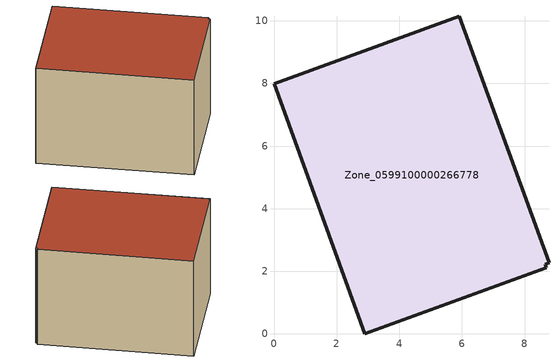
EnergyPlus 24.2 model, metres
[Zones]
Zone_0599100000266778
 floor ground (C_G): 8.78,2.27 8.66,2.22 8.7,2.12 2.9,0 0,7.99 5.91,10.15 z3.83
 wall outside (C_F): 8.78,2.27 5.91,10.15 0,7.99 2.9,0 8.7,2.12 8.66,2.22 8.78,2.27 z3.83:9.78
 roof outside (C_R): 8.66,2.22 8.78,2.27 5.91,10.15 0,7.99 2.9,0 8.7,2.12 z9.78
[BUILDING]
Pand.0599100000266778: North Axis=0; Terrain=City; Loads Convergence Tolerance Value=0.04; Temperature Convergence Tolerance Value=0.4; Solar Distribution=FullExterior; Maximum Number of Warmup Days=25; Minimum Number of Warmup Days=1
[Site:Location]
Rotterdam.The.Hague.AP_ZH_NLD Design_Conditions: Latitude=51.96; Longitude=4.45; Time Zone=1; Elevation=-4.5
[SITE:GROUNDTEMPERATURE:BUILDINGSURFACE]
18, 18, 18, 18, 18, 18, 18, 18, 18, 18, 18, 18
[MATERIAL] Thermal Absorptance=0.9; Solar Absorptance=0.7; Visible Absorptance=0.7
Name | Roughness | Thickness | Conductivity | Density | Specific Heat
G.TC.1946-1964 | MediumSmooth | 0.15 | 1 | 540 | 1210
F.TC.1946-1964 | Rough | 0.3 | 0.857143 | 1920 | 840
R.TC.1946-1964 | MediumRough | 0.2 | 0.235294 | 1500 | 1000
[CONSTRUCTION]
C_G: G.TC.1946-1964
C_F: F.TC.1946-1964
C_R: R.TC.1946-1964
[ZONE]
Zone_0599100000266778: Type=1; Multiplier=1; Ceiling Height=Autocalculate; Volume=Autocalculate; Floor Area=autocalculate; Part of Total Floor Area=Yes
[ZONEINFILTRATION:DESIGNFLOWRATE]
Infil_Zone_0599100000266778: Zone or ZoneList or Space or SpaceList=Zone_0599100000266778; Schedule=AlwaysOn; Design Flow Rate Calculation Method=Flow/Area; Flow Rate per Floor Area=0.003; Constant Term Coefficient=1; Temperature Term Coefficient=0; Velocity Term Coefficient=0; Velocity Squared Term Coefficient=0
[HVACTEMPLATE:ZONE:IDEALLOADSAIRSYSTEM]
Zone_0599100000266778: Maximum Heating Supply Air Temperature=50; Minimum Cooling Supply Air Temperature=13; Maximum Heating Supply Air Humidity Ratio=0.0156; Minimum Cooling Supply Air Humidity Ratio=0.0077; Heating Limit=NoLimit; Cooling Limit=NoLimit; Dehumidification Control Type=ConstantSensibleHeatRatio; Cooling Sensible Heat Ratio=0.7; Dehumidification Setpoint=60; Humidification Control Type=None; Humidification Setpoint=30; Outdoor Air Method=None; Outdoor Air Flow Rate per Person=0.00944; Outdoor Air Flow Rate per Zone Floor Area=0; Outdoor Air Flow Rate per Zone=0; Demand Controlled Ventilation Type=None; Outdoor Air Economizer Type=NoEconomizer; Heat Recovery Type=None; Sensible Heat Recovery Effectiveness=0.7; Latent Heat Recovery Effectiveness=0.65
[ZONECONTROL:THERMOSTAT]
ThermostatControl_Zone_0599100000266778: Zone or ZoneList=Zone_0599100000266778; Control Type Schedule=DualSetpointControlType; Control 1=Thermostat_Zone_0599100000266778; Temperature Difference Between Cutout And Setpoint=0
[THERMOSTATSETPOINT:DUALSETPOINT]
Thermostat_Zone_0599100000266778: Heating Setpoint Temperature Schedule=HeatingSetpoint_Zone_0599100000266778; Cooling Setpoint Temperature Schedule=CoolingSetpoint_Zone_0599100000266778
[SCHEDULE:COMPACT]
HeatingSetpoint_Zone_0599100000266778: Through: 12/31, For: AllDays, Until: 24:00, 21
CoolingSetpoint_Zone_0599100000266778: Through: 12/31, For: AllDays, Until: 24:00, 24
DualSetpointControlType: Through: 12/31, For: AllDays, Until: 24:00, 4
AlwaysOn: Through: 12/31, For: AllDays, Until: 24:00, 1
